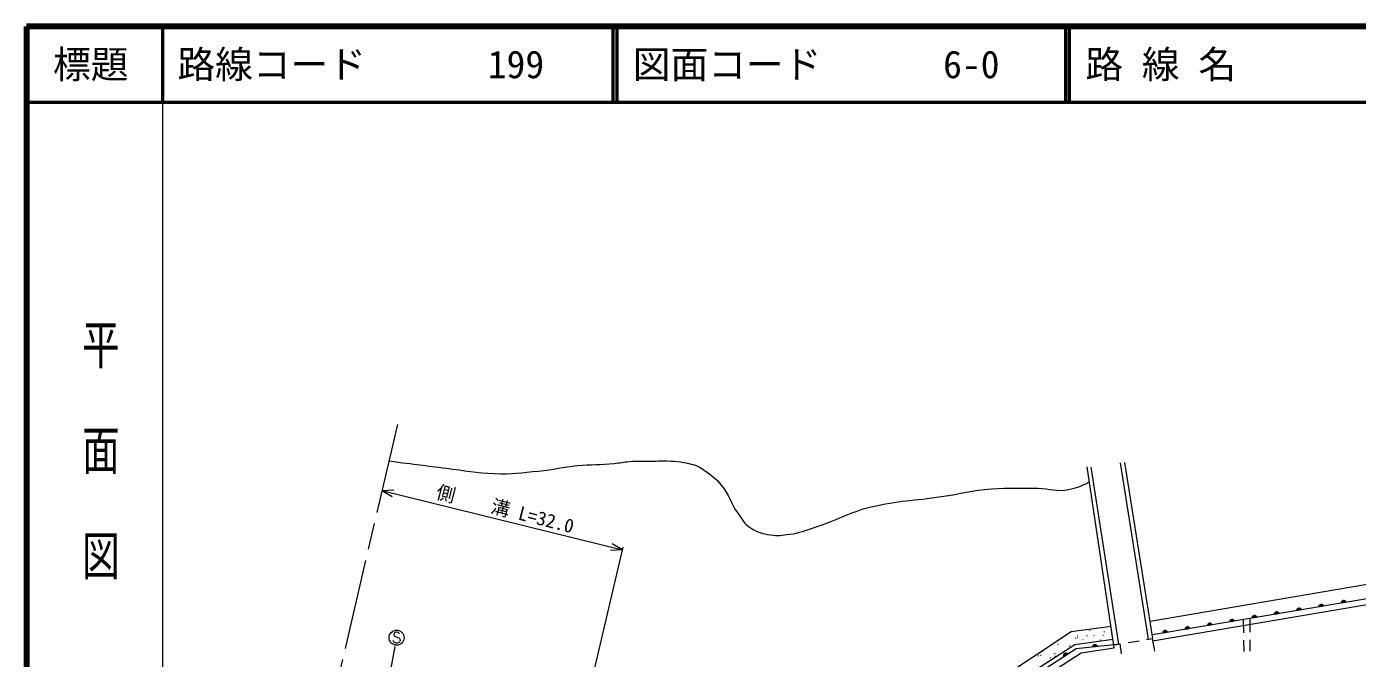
# Model space of a CAD drawing. Units: millimetres, scale not verified. Extents: x 40000 to 680000, y 20000 to 380000.
# Drawn here: x 40000 to 216451, y 296289 to 380000 of the extents above; entities that cross this region are included whole.
import ezdxf
from ezdxf.enums import TextEntityAlignment as Align

# ---------------------------------------------------------------- set-up
doc = ezdxf.new("R2010")
doc.units = ezdxf.units.MM
doc.header["$LTSCALE"] = 1000
doc.linetypes.add('CHAIN', pattern=[18.5, 12, -1.5, 3.5, -1.5])
for name, color, linetype, lineweight in [('M-BGD', 7, 'Continuous', 13), ('M-BMK', 2, 'CHAIN', 13), ('M-STR-HTXT', 7, 'Continuous', 13), ('M-STR-STRC', 7, 'Continuous', 13), ('M-TTL', 2, 'Continuous', 140), ('M-TTL-BAND', 7, 'Continuous', 13), ('M-TTL-LINE', 7, 'Continuous', 50)]:
    doc.layers.add(name, color=color, linetype=linetype, lineweight=lineweight)
doc.layers.add('M-TTL-TXT', color=7, linetype='Continuous')
doc.styles.add('@ＭＳ ゴシック', font='')
doc.styles.add('ＭＳ ゴシック', font='')
doc.styles.get('@ＭＳ ゴシック').set_extended_font_data('@MS Gothic')
doc.styles.get('ＭＳ ゴシック').set_extended_font_data('MS Gothic')

msp = doc.modelspace()

# ---------------------------------------------------------------- linework, layer by layer
at = {"layer": 'M-BGD'}
for p, q in [((180735, 300083), (180805, 300154)), ((180967, 299997), (181038, 300067)), ((201388, 299692), (201365, 301343)), ((202190, 301478), (202196, 299764)), ((176720, 298146), (176791, 298217)), ((178176, 299613), (178246, 299684)), ((179093, 298946), (179164, 299016)), ((179331, 299307), (179402, 299378)), ((179344, 299086), (179414, 299157)), ((180037, 298725), (180108, 298796)), ((180585, 299262), (180656, 299333)), ((181540, 299334), (181611, 299405)), ((182325, 298683), (182396, 298754)), ((182781, 299320), (182852, 299390)), ((182829, 299772), (182899, 299843)), ((184211, 298073), (185055, 298215)), ((186041, 298381), (187520, 298630)), ((188506, 298795), (189350, 298937)), ((189254, 298921), (189535, 297240)), ((201422, 297193), (201402, 298692)), ((202199, 298764), (202204, 297264)), ((174129, 296607), (174200, 296678)), ((174437, 296674), (174508, 296744)), ((174634, 297168), (174704, 297239)), ((176309, 296893), (176379, 296964)), ((176350, 296553), (176421, 296624)), ((178284, 297918), (178355, 297989)), ((184958, 298199), (185139, 296894)), ((175727, 296314), (175798, 296385))]:
    msp.add_line(p, q, dxfattribs=at)
for points in [[(450337, 320999), (446182, 321921), (436665, 323726), (421166, 326055), (408077, 327237), (400564, 327692), (391266, 328028), (379353, 328025), (371833, 327959), (361464, 327563), (348410, 326613), (335071, 325153), (322834, 323444), (300605, 319973), (283771, 317367), (271209, 315210), (257368, 312838), (253830, 312164), (240297, 309900), (188987, 301195)], [(450222, 319309), (445827, 320291), (436386, 322115), (423376, 324168), (407940, 325460), (400304, 326003), (391239, 326362), (379213, 326375), (371909, 326255), (361569, 325784), (348585, 324839), (335253, 323176), (323139, 321421), (284086, 315397), (257745, 310877), (189278, 299386)], [(144118, 284306), (164378, 286980), (179837, 297015), (184214, 297698), (180612, 321691)], [(181093, 321627), (184759, 298165), (184159, 298064)], [(185014, 322196), (188689, 298826), (189350, 298937), (185597, 322235)], [(189304, 298623), (257925, 310210), (284745, 314812)], [(145020, 285646), (162970, 289562), (178496, 299863), (183786, 300549)], [(184047, 298806), (179005, 298087), (163614, 288193), (145678, 285730)], [(184159, 298064), (179177, 297565), (163833, 287608), (144047, 284784)]]:
    msp.add_lwpolyline(points, dxfattribs=at)
for centre, radius, start, end in [((214645, 303588), 354, 18.32543, 180.73061), ((214645, 303588), 283, 20.54947, 178.50657), ((214645, 303588), 212, 24.2958, 174.76025), ((214645, 303588), 142, 32.00753, 167.04852), ((214645, 303588), 100, 42.32519, 156.73085), ((202810, 301602), 354, 18.32543, 180.73061), ((202810, 301602), 283, 20.54947, 178.50657), ((202810, 301602), 212, 24.2958, 174.76025), ((202810, 301602), 142, 32.00753, 167.04852), ((205769, 302099), 354, 18.32543, 180.73061), ((205769, 302099), 283, 20.54947, 178.50657), ((205769, 302099), 212, 24.2958, 174.76025), ((205769, 302099), 142, 32.00753, 167.04852), ((205769, 302099), 100, 42.32519, 156.73085), ((208727, 302595), 354, 18.32543, 180.73061), ((208727, 302595), 283, 20.54947, 178.50657), ((208727, 302595), 212, 24.2958, 174.76025), ((208727, 302595), 142, 32.00753, 167.04852), ((208727, 302595), 100, 42.32519, 156.73085), ((211686, 303092), 354, 18.32543, 180.73061), ((211686, 303092), 283, 20.54947, 178.50657), ((211686, 303092), 212, 24.2958, 174.76025), ((211686, 303092), 142, 32.00753, 167.04852), ((211686, 303092), 100, 42.32519, 156.73085), ((190976, 299616), 354, 18.32543, 180.73061), ((193934, 300112), 354, 18.32543, 180.73061), ((193934, 300112), 283, 20.54947, 178.50657), ((193934, 300112), 212, 24.2958, 174.76025), ((193934, 300112), 142, 32.00753, 167.04852), ((193934, 300112), 100, 42.32519, 156.73085), ((196893, 300609), 354, 18.32543, 180.73061), ((196893, 300609), 283, 20.54947, 178.50657), ((196893, 300609), 212, 24.2958, 174.76025), ((196893, 300609), 142, 32.00753, 167.04852), ((196893, 300609), 100, 42.32519, 156.73085), ((199851, 301105), 354, 18.32543, 180.73061), ((199851, 301105), 283, 20.54947, 178.50657), ((199851, 301105), 212, 24.2958, 174.76025), ((199851, 301105), 142, 32.00753, 167.04852), ((199851, 301105), 100, 42.32519, 156.73085), ((202810, 301602), 100, 42.32519, 156.73085), ((190976, 299616), 283, 20.54947, 178.50657), ((190976, 299616), 212, 24.2958, 174.76025), ((190976, 299616), 142, 32.00753, 167.04852), ((190976, 299616), 100, 42.32519, 156.73085), ((177826, 296624), 354, 41.77727, 204.18245), ((177826, 296624), 283, 44.00131, 201.95841), ((177826, 296624), 212, 47.74764, 198.21208), ((177826, 296624), 142, 55.45937, 190.50035), ((177826, 296624), 100, 65.77703, 180.18269), ((181673, 297761), 354, 14.51801, 176.92319), ((181673, 297761), 283, 16.74205, 174.69915), ((181673, 297761), 212, 20.48838, 170.95283), ((181673, 297761), 142, 28.20011, 163.2411), ((181673, 297761), 100, 38.51777, 152.92343)]:
    msp.add_arc(centre, radius, start, end, dxfattribs=at)
msp.add_open_spline([(88034, 322461), (91741, 321973), (92688, 321845), (95677, 321491), (98164, 321196), (99546, 320862), (102050, 320774), (104334, 320693), (105616, 320893), (107892, 321113), (109915, 321308), (111021, 321651), (113046, 321831), (114937, 321999), (116008, 321926), (117897, 322114), (118688, 322193), (119123, 322306), (119914, 322383), (121165, 322504), (121875, 322378), (123131, 322417), (123628, 322432), (123905, 322471), (124402, 322467), (125866, 322456), (126698, 322366), (128127, 322044), (128877, 321875), (129260, 321617), (129905, 321197), (130867, 320571), (131372, 320132), (132106, 319250), (133188, 317951), (133302, 316883), (134308, 315525), (134907, 314715), (135144, 314107), (136001, 313577), (136926, 313005), (137547, 312788), (138626, 312646), (139610, 312516), (140182, 312600), (141166, 312731), (142526, 312911), (143243, 313253), (144552, 313662), (147508, 314584), (148993, 315644), (152003, 316371), (155576, 317235), (157681, 317182), (161316, 317726), (163897, 318113), (165316, 318565), (167920, 318742), (170329, 318906), (171687, 318869), (174101, 318827), (175690, 318799), (176611, 318329), (178165, 318657), (179286, 318894), (179785, 319094), (180913, 319686)], degree=3, knots=[0, 0, 0, 0, 1, 1, 1, 2, 2, 2, 3, 3, 3, 4, 4, 4, 5, 5, 5, 6, 6, 6, 7, 7, 7, 8, 8, 8, 9, 9, 9, 10, 10, 10, 11, 11, 11, 12, 12, 12, 13, 13, 13, 14, 14, 14, 15, 15, 15, 16, 16, 16, 17, 17, 17, 18, 18, 18, 19, 19, 19, 20, 20, 20, 21, 21, 21, 22, 22, 22, 22], dxfattribs=at)
at = {"layer": 'M-BMK'}
msp.add_line((89163, 327293), (76280, 272177), dxfattribs=at)
at = {"layer": 'M-STR-HTXT'}
for p, q in [((87117, 318539), (88681, 318616)), ((87117, 318539), (119005, 310660)), ((87117, 318539), (88465, 317742)), ((110096, 272823), (119089, 311019)), ((119005, 310660), (117440, 310582)), ((119005, 310660), (117656, 311456))]:
    msp.add_line(p, q, dxfattribs=at)
at = {"layer": 'M-STR-STRC'}
for p, q in [((88695, 298484), (88604, 298666)), ((88786, 299666), (88695, 299484)), ((88695, 299484), (88695, 299393)), ((88695, 299393), (88786, 299211)), ((88786, 298393), (88695, 298484)), ((88968, 299757), (88786, 299666)), ((88786, 299211), (89332, 299030)), ((88968, 298302), (88786, 298393)), ((89150, 299757), (88968, 299757)), ((89150, 298302), (88968, 298302)), ((89332, 299666), (89150, 299757)), ((89332, 298393), (89150, 298302)), ((89422, 299484), (89332, 299666)), ((89332, 299030), (89422, 298939)), ((89422, 298484), (89332, 298393)), ((89422, 298939), (89513, 298757)), ((89513, 298666), (89422, 298484)), ((89513, 298757), (89513, 298666)), ((88832, 297844), (84414, 274730))]:
    msp.add_line(p, q, dxfattribs=at)
msp.add_circle((89059, 299030), 1000, dxfattribs=at)
at = {"layer": 'M-TTL'}
for p, q in [((40000, 380000), (40000, 20000)), ((680000, 380000), (40000, 380000))]:
    msp.add_line(p, q, dxfattribs=at)
at = {"layer": 'M-TTL-BAND'}
msp.add_line((58000, 370000), (58000, 20000), dxfattribs=at)
at = {"layer": 'M-TTL-LINE'}
for p, q in [((58000, 380000), (58000, 370000)), ((117750, 380000), (117750, 370000)), ((118250, 380000), (118250, 370000)), ((177750, 380000), (177750, 370000)), ((178250, 380000), (178250, 370000)), ((40000, 370000), (680000, 370000))]:
    msp.add_line(p, q, dxfattribs=at)

# ---------------------------------------------------------------- texts
at = {"layer": 'M-STR-HTXT', "style": 'ＭＳ ゴシック'}
msp.add_text('側\u3000\u3000溝 L=32.0', height=1833, rotation=345.497, dxfattribs=at).set_placement((103460, 316073), align=Align.MIDDLE_CENTER)
at = {"layer": 'M-TTL-BAND', "style": '@ＭＳ ゴシック', "width": 1.4}
msp.add_text('平  面  図', height=3666, rotation=270, dxfattribs=at).set_placement((49777, 306475), align=Align.MIDDLE_RIGHT)
at = {"layer": 'M-TTL-TXT', "style": 'ＭＳ ゴシック'}
msp.add_text('標題', height=3666, dxfattribs=at).set_placement((48500, 375000), align=Align.MIDDLE_CENTER)
for s, p in [('路線コード', (60000, 375000)), ('199', (101142, 375000)), ('図面コード', (120380, 375000)), ('6-0', (161521, 375000)), ('路 線 名', (180380, 375000))]:
    msp.add_text(s, height=3666, dxfattribs=at).set_placement(p, align=Align.MIDDLE_LEFT)

doc.saveas('drawing.dxf')
